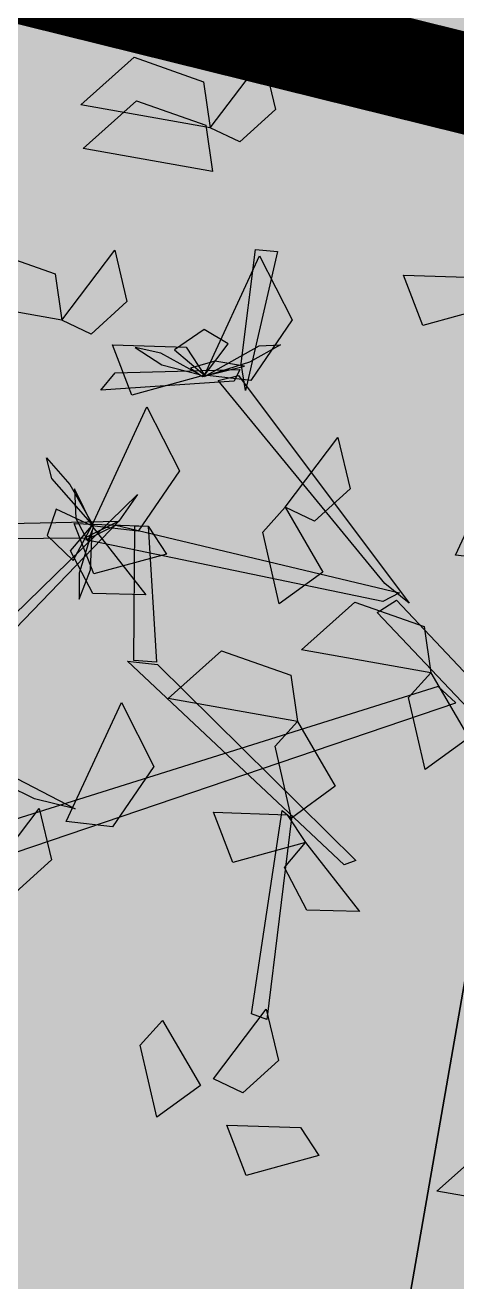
# Model space of a CAD drawing. Header units: metres. Extents: x 1851427 to 1852022, y 5183007 to 5183309.
# Drawn here: x 1851524.844 to 1851525.918, y 5183238.813 to 5183241.943 of the extents above; entities that cross this region are included whole.
import ezdxf

# ---------------------------------------------------------------- set-up
doc = ezdxf.new("R2010")
doc.units = ezdxf.units.M
doc.header["$LTSCALE"] = 2.5
doc.linetypes.add('L32', pattern=[2.5, 2, -0.1, 0.1, -0.1, 0.1, -0.1])
for name, color, linetype in [('EP 1_Canalisations', 5, 'L32'), ('PRO_PAR_HAC', 7, 'CONTINUOUS'), ('PRO_VOI_APLAT', 7, 'CONTINUOUS'), ('PRO_VOI_VEG', 81, 'CONTINUOUS'), ('TN_', 94, 'CONTINUOUS')]:
    doc.layers.add(name, color=color, linetype=linetype)

# ---------------------------------------------------------------- blocks, each defined once
blk = doc.blocks.new('arbre4')
at = {"layer": 'PRO_VOI_VEG', "linetype": 'ByBlock', "lineweight": -2, "extrusion": (-0.095442, 0.360509, 0.92786), "flags": 128}
for points, elevation in [([(1.7182, -1.305), (2.1263, -1.5497), (1.8912, -1.6559), (1.6872, -1.4804), (1.7182, -1.305)], 7.1469), ([(1.7612, -0.2362), (2.1692, -0.4809), (1.9341, -0.5871), (1.7301, -0.4116), (1.7612, -0.2362)], 9.4063), ([(2.4402, -0.865), (2.8483, -1.1097), (2.6132, -1.2159), (2.4092, -1.0405), (2.4402, -0.865)], 6.9701), ([(1.6105, 0.4642), (2.0185, 0.2195), (1.7835, 0.1133), (1.5794, 0.2887), (1.6105, 0.4642)], 5.9479), ([(2.1154, 0.9369), (2.5234, 0.6922), (2.2883, 0.586), (2.0843, 0.7614), (2.1154, 0.9369)], 7.1014), ([(1.7852, 2.4676), (2.1933, 2.2229), (1.9582, 2.1167), (1.7542, 2.2921), (1.7852, 2.4676)], 5.6306)]:
    blk.add_lwpolyline(points, close=True, dxfattribs=dict(at, elevation=elevation))
at = {"layer": 'PRO_VOI_VEG', "linetype": 'ByBlock', "lineweight": -2, "extrusion": (0.632852, 0.167542, 0.755929), "flags": 128}
for points, elevation in [([(3.8761, 5.3215), (4.0491, 4.979), (3.8624, 5.0035), (3.7946, 5.2119), (3.8761, 5.3215)], 3.5201), ([(3.402, 5.2745), (3.575, 4.932), (3.3882, 4.9565), (3.3204, 5.1649), (3.402, 5.2745)], 2.363), ([(2.5133, 7.0984), (2.6863, 6.7559), (2.4996, 6.7804), (2.4318, 6.9888), (2.5133, 7.0984)], 5.2818), ([(1.6131, 7.0694), (1.7861, 6.7269), (1.5993, 6.7514), (1.5315, 6.9598), (1.6131, 7.0694)], 3.0565), ([(0.6744, 6.9201), (0.8474, 6.5776), (0.6607, 6.6021), (0.5929, 6.8105), (0.6744, 6.9201)], 3.6928)]:
    blk.add_lwpolyline(points, close=True, dxfattribs=dict(at, elevation=elevation))
at = {"layer": 'PRO_VOI_VEG', "color": 42, "linetype": 'ByBlock', "lineweight": -2, "extrusion": (0.633753, -0.39248, 0.666571), "elevation": -0.0925, "flags": 128}
blk.add_lwpolyline([(0.7218, 5.1645), (1.1056, 5.3791), (1.1351, 5.2695), (0.6443, 5.0784), (0.7218, 5.1645)], close=True, dxfattribs=at)
at = {"layer": 'PRO_VOI_VEG', "linetype": 'ByBlock', "lineweight": -2, "extrusion": (0.372929, 2.33322e-10, 0.92786), "elevation": 2.8319, "flags": 128}
blk.add_lwpolyline([(2.4314, 4.0896), (2.8395, 3.8449), (2.6044, 3.7387), (2.4004, 3.9142), (2.4314, 4.0896)], close=True, dxfattribs=at)
at = {"layer": 'PRO_VOI_VEG', "linetype": 'ByBlock', "lineweight": -2, "extrusion": (9.90253e-10, -0.872729, 0.488205), "elevation": -1.1758, "flags": 128}
blk.add_lwpolyline([(-1.6888, 3.2268), (-1.9513, 3.1211), (-2.0072, 3.4973), (-1.7462, 3.4394), (-1.6888, 3.2268)], close=True, dxfattribs=at)
at = {"layer": 'PRO_VOI_VEG', "linetype": 'ByBlock', "lineweight": -2, "extrusion": (9.9025e-10, -0.872729, 0.488205), "elevation": -0.0946, "flags": 128}
blk.add_lwpolyline([(-2.7385, 4.8112), (-3.001, 4.7055), (-3.0569, 5.0817), (-2.7959, 5.0238), (-2.7385, 4.8112)], close=True, dxfattribs=at)
at = {"layer": 'PRO_VOI_VEG', "color": 6, "linetype": 'ByBlock', "lineweight": -2, "extrusion": (-2.5855e-09, 0.872729, 0.488205), "elevation": 4.1493, "flags": 128}
blk.add_lwpolyline([(2.7385, 2.4372), (2.6461, 2.223), (2.7274, 2.1062), (2.8383, 2.2376), (2.7385, 2.4372)], close=True, dxfattribs=at)
at = {"layer": 'PRO_VOI_VEG', "color": 6, "linetype": 'ByBlock', "lineweight": -2, "extrusion": (0.507127, 0.848441, 0.151559), "elevation": 1.2957, "flags": 128}
blk.add_lwpolyline([(3.6145, 3.9911), (3.7716, 3.945), (3.862, 4.1008), (3.75, 4.1834), (3.6145, 3.9911)], close=True, dxfattribs=at)
at = {"layer": 'PRO_VOI_VEG', "color": 6, "linetype": 'ByBlock', "lineweight": -2, "extrusion": (-0.347782, 0.922965, 0.164872), "elevation": 3.8787, "flags": 128}
blk.add_lwpolyline([(1.7073, 3.5761), (1.4853, 3.4692), (1.4147, 3.6485), (1.5406, 3.7027), (1.7073, 3.5761)], close=True, dxfattribs=at)
at = {"layer": 'PRO_VOI_VEG', "color": 42, "linetype": 'ByBlock', "lineweight": -2, "extrusion": (0.715322, -0.645267, 0.268226), "elevation": -2.4287, "flags": 128}
blk.add_lwpolyline([(0.0189, 4.5698), (-0.2972, 5.8918), (-0.2177, 5.8824), (0.064, 4.6057), (0.0189, 4.5698)], close=True, dxfattribs=at)
at = {"layer": 'PRO_VOI_VEG', "color": 6, "linetype": 'ByBlock', "lineweight": -2, "extrusion": (-3.93401e-10, -0.993162, 0.116747), "elevation": -1.9237, "flags": 128}
blk.add_lwpolyline([(-2.7459, 4.4213), (-2.5943, 4.6467), (-2.6978, 4.8612), (-2.7866, 4.7072), (-2.7459, 4.4213)], close=True, dxfattribs=at)
at = {"layer": 'PRO_VOI_VEG', "color": 42, "linetype": 'ByBlock', "lineweight": -2, "extrusion": (0.440852, -0.719385, 0.536783), "flags": 128}
for points, elevation in [([(-0.9771, 3.3423), (-1.0361, 5.0792), (-0.9673, 5.0282), (-0.9484, 3.1422), (-0.9771, 3.3423)], -0.869), ([(-1.021, 3.2634), (-1.7492, 4.7455), (-1.632, 4.7073), (-0.9544, 3.2464), (-1.021, 3.2634)], -0.8629)]:
    blk.add_lwpolyline(points, close=True, dxfattribs=dict(at, elevation=elevation))
at = {"layer": 'PRO_VOI_VEG', "linetype": 'ByBlock', "lineweight": -2, "extrusion": (0.372929, 2.3327e-10, 0.92786), "elevation": 3.0882, "flags": 128}
blk.add_lwpolyline([(1.9258, 4.6659), (2.3338, 4.4212), (2.0987, 4.315), (1.8947, 4.4904), (1.9258, 4.6659)], close=True, dxfattribs=at)
at = {"layer": 'PRO_VOI_VEG', "color": 6, "linetype": 'ByBlock', "lineweight": -2, "extrusion": (-0.831663, -0.53024, 0.164872), "elevation": 2.3784, "flags": 128}
blk.add_lwpolyline([(-3.3301, 4.2859), (-3.5521, 4.179), (-3.6226, 4.3583), (-3.4967, 4.4125), (-3.3301, 4.2859)], close=True, dxfattribs=at)
at = {"layer": 'PRO_VOI_VEG', "linetype": 'ByBlock', "lineweight": -2, "extrusion": (0.372929, 1.77872e-09, 0.92786), "elevation": 3.9863, "flags": 128}
blk.add_lwpolyline([(1.7262, 3.6454), (2.1342, 3.4006), (1.8991, 3.2944), (1.6951, 3.4699), (1.7262, 3.6454)], close=True, dxfattribs=at)
at = {"layer": 'PRO_VOI_VEG', "color": 6, "linetype": 'ByBlock', "lineweight": -2, "extrusion": (0.971913, 0.204341, 0.116747), "elevation": -2.1509, "flags": 128}
blk.add_lwpolyline([(2.5309, 4.9038), (2.6825, 5.1293), (2.579, 5.3437), (2.4903, 5.1898), (2.5309, 4.9038)], close=True, dxfattribs=at)
at = {"layer": 'PRO_VOI_VEG', "color": 42, "linetype": 'ByBlock', "lineweight": -2, "extrusion": (0.28427, -0.71615, 0.637432), "elevation": -0.0115, "flags": 128}
blk.add_lwpolyline([(-2.2844, 4.5901), (-3.8606, 5.765), (-3.8296, 5.8035), (-2.1489, 4.5914), (-2.2844, 4.5901)], close=True, dxfattribs=at)
at = {"layer": 'PRO_VOI_VEG', "color": 42, "linetype": 'ByBlock', "lineweight": -2, "extrusion": (0.000135425, 0.872729, 0.488205), "elevation": 3.4125, "flags": 128}
blk.add_lwpolyline([(3.0807, 2.1363), (3.8692, 3.5819), (3.8986, 3.4849), (3.007, 1.9519), (3.0807, 2.1363)], close=True, dxfattribs=at)
at = {"layer": 'PRO_VOI_VEG', "color": 6, "linetype": 'ByBlock', "lineweight": -2, "extrusion": (-0.854057, -0.179562, 0.488205), "elevation": 4.6165, "flags": 128}
blk.add_lwpolyline([(-2.5383, 2.6946), (-2.6308, 2.4804), (-2.5494, 2.3636), (-2.4385, 2.495), (-2.5383, 2.6946)], close=True, dxfattribs=at)
at = {"layer": 'PRO_VOI_VEG', "linetype": 'ByBlock', "lineweight": -2, "extrusion": (1.09025e-10, -0.654654, 0.755929), "elevation": 2.2207, "flags": 128}
blk.add_lwpolyline([(-3.1776, 4.4707), (-3.0046, 4.1282), (-3.1913, 4.1527), (-3.2591, 4.3611), (-3.1776, 4.4707)], close=True, dxfattribs=at)
at = {"layer": 'PRO_VOI_VEG', "linetype": 'ByBlock', "lineweight": -2, "extrusion": (9.90252e-10, -0.872729, 0.488205), "elevation": 0.0456, "flags": 128}
blk.add_lwpolyline([(-2.9206, 3.7819), (-3.1831, 3.6762), (-3.239, 4.0524), (-2.978, 3.9946), (-2.9206, 3.7819)], close=True, dxfattribs=at)
at = {"layer": 'PRO_VOI_VEG', "linetype": 'ByBlock', "lineweight": -2, "extrusion": (0.843665, 0.223353, 0.488205), "flags": 128}
for points, elevation in [([(2.5133, 8.4716), (2.2508, 8.3659), (2.195, 8.7421), (2.4559, 8.6843), (2.5133, 8.4716)], 2.5527), ([(1.7874, 5.7538), (1.525, 5.6481), (1.4691, 6.0243), (1.7301, 5.9664), (1.7874, 5.7538)], 1.3733), ([(1.779, 7.0882), (1.5165, 6.9824), (1.4606, 7.3586), (1.7216, 7.3008), (1.779, 7.0882)], 1.5413), ([(0.9298, 8.5687), (0.6674, 8.463), (0.6115, 8.8392), (0.8725, 8.7813), (0.9298, 8.5687)], 1.4518)]:
    blk.add_lwpolyline(points, close=True, dxfattribs=dict(at, elevation=elevation))
at = {"layer": 'PRO_VOI_VEG', "color": 6, "linetype": 'ByBlock', "lineweight": -2, "extrusion": (-0.934629, 0.321712, 0.151559), "elevation": 4.2796, "flags": 128}
blk.add_lwpolyline([(-0.7702, 3.9915), (-0.6131, 3.9454), (-0.5228, 4.1013), (-0.6347, 4.1839), (-0.7702, 3.9915)], close=True, dxfattribs=at)
at = {"layer": 'PRO_VOI_VEG', "color": 42, "linetype": 'ByBlock', "lineweight": -2, "extrusion": (-0.268769, 0.933895, 0.235804), "elevation": 3.4118, "flags": 128}
blk.add_lwpolyline([(2.3335, 2.7824), (2.4735, 4.7491), (2.5472, 4.6101), (2.3777, 2.7076), (2.3335, 2.7824)], close=True, dxfattribs=at)
at = {"layer": 'PRO_VOI_VEG', "color": 42, "linetype": 'ByBlock', "lineweight": -2, "extrusion": (0.512659, -0.256321, 0.819439), "elevation": 0.3479, "flags": 128}
for points in [[(-0.0474, 2.2601), (0.4021, 3.4745), (0.4684, 3.4174), (0.0263, 2.2275), (-0.0474, 2.2601)], [(0.24, 3.1077), (-0.9759, 4.8926), (-1.0054, 4.7133), (0.2105, 3.0099), (0.24, 3.1077)]]:
    blk.add_lwpolyline(points, close=True, dxfattribs=at)
at = {"layer": 'PRO_VOI_VEG', "color": 42, "linetype": 'ByBlock', "lineweight": -2, "extrusion": (-0.258109, 0.896854, 0.359211), "elevation": 3.9849, "flags": 128}
for points in [[(2.4735, 4.2665), (2.0535, 6.7693), (2.0977, 6.7693), (2.5693, 4.1331), (2.4735, 4.2665)], [(2.2156, 6.1538), (2.5472, 7.9386), (2.5914, 7.8361), (2.2377, 6.0513), (2.2156, 6.1538)]]:
    blk.add_lwpolyline(points, close=True, dxfattribs=at)
at = {"layer": 'PRO_VOI_VEG', "linetype": 'ByBlock', "lineweight": -2, "extrusion": (0.372929, 2.33261e-10, 0.92786), "elevation": 4.5375, "flags": 128}
blk.add_lwpolyline([(0.8834, 5.43), (1.2915, 5.1853), (1.0564, 5.0791), (0.8524, 5.2546), (0.8834, 5.43)], close=True, dxfattribs=at)
at = {"layer": 'PRO_VOI_VEG', "color": 42, "linetype": 'ByBlock', "lineweight": -2, "extrusion": (0.700309, -0.350143, 0.622067), "elevation": -0.9357, "flags": 128}
blk.add_lwpolyline([(-0.6738, 4.4849), (-0.6517, 5.0022), (-0.6074, 5.0567), (-0.6517, 4.249), (-0.6738, 4.4849)], close=True, dxfattribs=at)
at = {"layer": 'PRO_VOI_VEG', "linetype": 'ByBlock', "lineweight": -2, "extrusion": (9.90251e-10, -0.872729, 0.488205), "elevation": 1.8184, "flags": 128}
blk.add_lwpolyline([(-2.5034, 4.7786), (-2.7659, 4.6728), (-2.8218, 5.049), (-2.5608, 4.9912), (-2.5034, 4.7786)], close=True, dxfattribs=at)
at = {"layer": 'PRO_VOI_VEG', "linetype": 'ByBlock', "lineweight": -2, "extrusion": (4.78391e-09, -0.654654, 0.755929), "elevation": 4.0197, "flags": 128}
blk.add_lwpolyline([(-2.5034, 4.4679), (-2.3304, 4.1254), (-2.5172, 4.15), (-2.585, 4.3583), (-2.5034, 4.4679)], close=True, dxfattribs=at)
at = {"layer": 'PRO_VOI_VEG', "linetype": 'ByBlock', "lineweight": -2, "extrusion": (-1.92212e-10, -0.872729, 0.488205), "elevation": 2.569, "flags": 128}
blk.add_lwpolyline([(-2.5389, 3.8399), (-2.8014, 3.7342), (-2.8573, 4.1104), (-2.5963, 4.0526), (-2.5389, 3.8399)], close=True, dxfattribs=at)

msp = doc.modelspace()

# ---------------------------------------------------------------- hatches: boundary and pattern name
at = {"layer": 'PRO_PAR_HAC'}
h = msp.add_hatch(color=41, dxfattribs=at)
h.dxf.hatch_style = 1
h.paths.add_polyline_path([(1851538.9338, 5183251.64), (1851540.1372, 5183256.493), (1851535.2842, 5183257.6964), (1851533.8257, 5183251.8146), (1851514.3285, 5183256.6493), (1851520.1798, 5183275.941), (1851523.8674, 5183277.7796), (1851518.7433, 5183279.6573), (1851510.2941, 5183251.8868), (1851507.4752, 5183237.3927), (1851507.0065, 5183234.9827), (1851502.018, 5183220.8867), (1851502.0405, 5183220.8743), (1851503.3297, 5183224.5084), (1851507.8661, 5183237.2958), (1851533.7833, 5183230.8691), (1851534.9867, 5183235.7221)])
h = msp.add_hatch(color=94, dxfattribs=at)
h.dxf.hatch_style = 1
h.paths.add_polyline_path([(1851531.1926, 5183241.1962), (1851530.7547, 5183241.9229), (1851509.3868, 5183247.2215), (1851507.0065, 5183234.9827), (1851502.018, 5183220.8867), (1851502.0405, 5183220.8743), (1851503.3297, 5183224.5084), (1851507.8661, 5183237.2958), (1851528.9302, 5183232.0725)])
at = {"layer": 'PRO_VOI_APLAT'}
h = msp.add_hatch(color=81, dxfattribs=at)
h.dxf.hatch_style = 1
h.paths.add_polyline_path([(1851509.3715, 5183247.1429), (1851530.6484, 5183241.8669), (1851531.1518, 5183241.0314), (1851528.9302, 5183232.0725), (1851507.8661, 5183237.2958), (1851502.0405, 5183220.8743), (1851502.018, 5183220.8867), (1851507.0065, 5183234.9827)])

# ---------------------------------------------------------------- linework, layer by layer
at = {"layer": 'EP 1_Canalisations', "flags": 128}
msp.add_lwpolyline([(1851527.2183, 5183241.4811, 0.25, 0.25, 0), (1851512.0588, 5183245.2402, 0.1994, 0.1994, 0), (1851507.5588, 5183245.5318, 0, 0, 0)], format="xyseb", dxfattribs=at)
at = {"layer": 'TN_'}
for points in [[(1851508.9194, 5183239.8713, 302.74), (1851527.2771, 5183247.2492, 302.71), (1851513.2871, 5183252.6786, 302.98)], [(1851508.9194, 5183239.8713, 302.74), (1851525.0499, 5183234.4669, 302.36), (1851527.2771, 5183247.2492, 302.71)], [(1851525.0499, 5183234.4669, 302.36), (1851541.8968, 5183243.0015, 302.02), (1851527.2771, 5183247.2492, 302.71)], [(1851525.0499, 5183234.4669, 302.36), (1851539.3373, 5183230.3585, 301.74), (1851541.8968, 5183243.0015, 302.02)], [(1851504.4012, 5183227.9289, 302.48), (1851525.0499, 5183234.4669, 302.36), (1851508.9194, 5183239.8713, 302.74)]]:
    msp.add_3dface(points, dxfattribs=at)

# ---------------------------------------------------------------- block references
at = {"layer": 'PRO_VOI_VEG', "xscale": 0.7, "yscale": 0.7, "rotation": 4.25280910832236}
msp.add_blockref('arbre4', (1851527.3281, 5183239.5164), dxfattribs=at)

doc.saveas('drawing.dxf')
